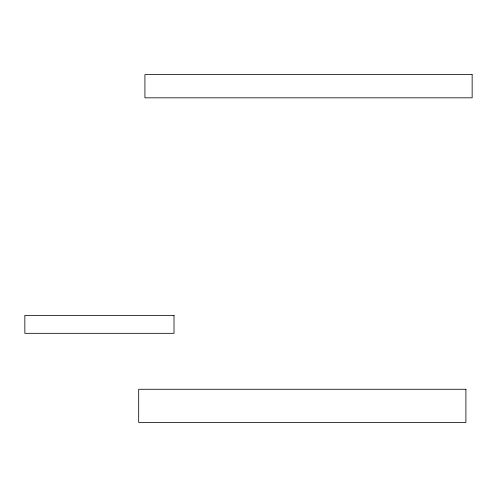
<?xml version="1.0" encoding="UTF-8"?>
<svg xmlns="http://www.w3.org/2000/svg" width="497" height="497" viewBox="0 0 497 497"><rect width="100%" height="100%" fill="white"/><g stroke="black" fill="none" stroke-linecap="round" stroke-linejoin="round"><path stroke-width="0.75" d="M472.15 74.593L144.931 74.593L144.931 97.828L472.15 97.828L472.15 74.593M174.012 315.371L24.85 315.371L24.85 333.325L174.012 333.325L174.012 315.371M465.9 389.275L138.682 389.275L138.682 422.407L465.9 422.407L465.9 389.275"/></g></svg>
